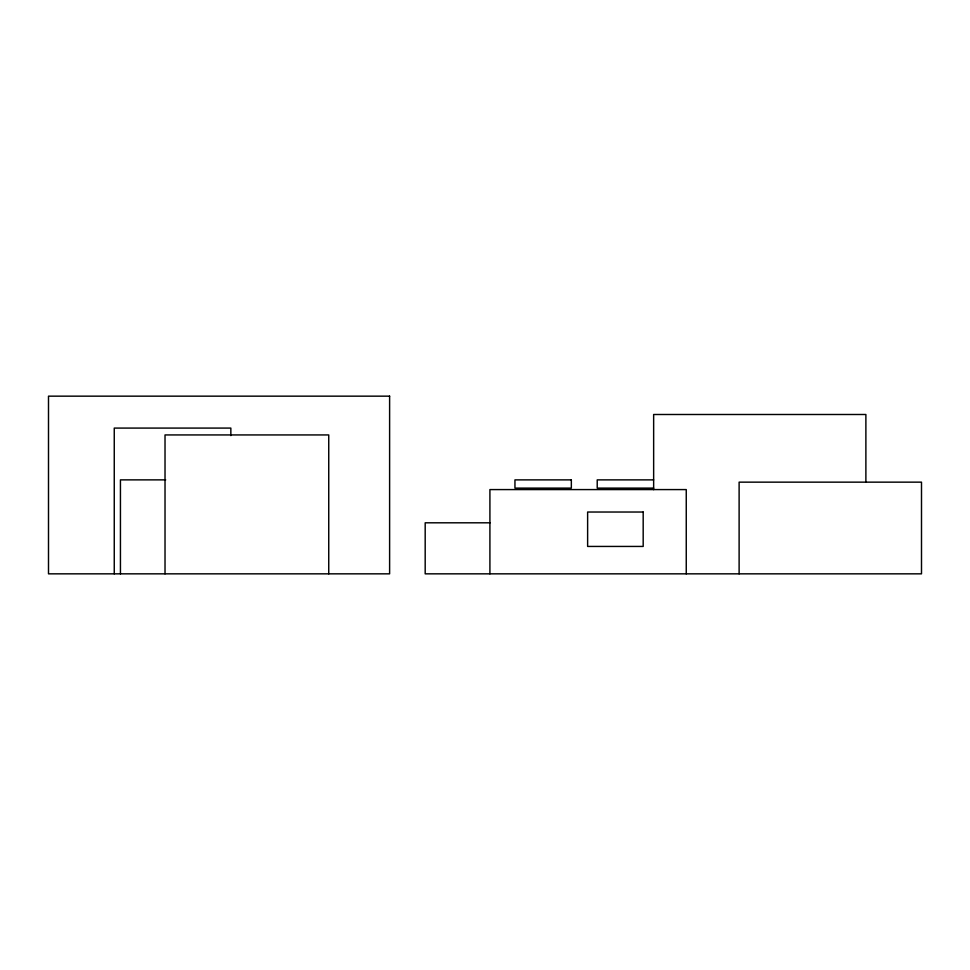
<?xml version="1.0" encoding="UTF-8"?>
<svg xmlns="http://www.w3.org/2000/svg" width="970" height="970" viewBox="0 0 970 970"><rect width="100%" height="100%" fill="white"/><g stroke="black" fill="none" stroke-linecap="round" stroke-linejoin="round"><path stroke-width="1.45" d="M165.688 479.871L120.438 479.871L120.438 573.84M653.61 479.883L597.217 479.883L597.217 488.116L653.61 488.116M490.056 522.806L425.187 522.806L425.187 573.84L921.5 573.84L921.5 482.151L739.116 482.151L739.116 573.84M865.883 482.138L865.883 414.493L653.647 414.493L653.647 489.656M686.251 573.84L686.251 489.583L489.911 489.583L489.911 573.84M328.745 573.84L328.745 434.936L165.021 434.936L165.021 573.84M230.848 435.603L230.848 428.085L114.254 428.085L114.254 573.84M389.613 396.16L48.5 396.16L48.5 573.84L389.613 573.84L389.613 396.16M571.342 479.883L514.949 479.883L514.949 488.116L571.342 488.116L571.342 479.883M643.183 512.027L587.626 512.027L587.626 546.437L643.183 546.437L643.183 512.027"/></g></svg>
